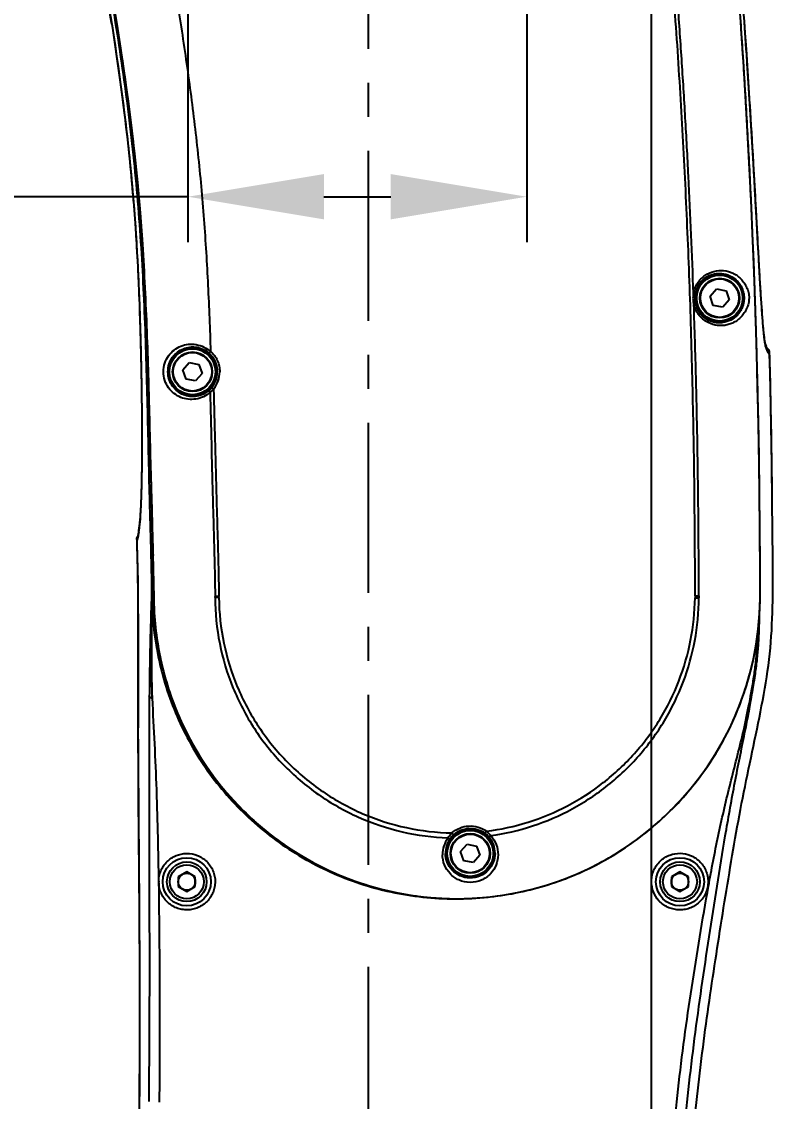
# Model space of a CAD drawing. Header units: millimetres. Extents: x 4086 to 8300, y 123 to 1549.
# Drawn here: x 6964.98 to 6998.53, y 764.3 to 811.94 of the extents above; entities that cross this region are included whole.
import ezdxf

# ---------------------------------------------------------------- set-up
doc = ezdxf.new("R2010")
doc.units = ezdxf.units.MM
doc.linetypes.add('CENTER', pattern=[0.6, 0.375, -0.075, 0.075, -0.075])
for name, color, linetype in [('中心线', 7, 'Continuous'), ('外形图', 7, 'Continuous'), ('尺寸标注', 7, 'Continuous')]:
    doc.layers.add(name, color=color, linetype=linetype)
doc.styles.add('思源黑', font='SourceHanSansCN-Normal.ttf')
doc.dimstyles.new('尺寸标注_1_4比例', dxfattribs={"dimtxt": 7, "dimasz": 6, "dimexe": 2, "dimexo": 1.5, "dimgap": 1, "dimtad": 1, "dimdec": 1, "dimlfac": 4, "dimdsep": 46, "dimtxsty": '思源黑', "dimcen": 0.09, "dimadec": 0, "dimazin": 0, "dimtp": 0.01, "dimtm": 0.01, "dimtfac": 1, "dimtdec": 1, "dimtofl": 0, "dimtmove": 0, "dimatfit": 3, "dimfxl": 1, "dimtolj": 1, "dimarcsym": 0})

# ---------------------------------------------------------------- blocks, each defined once
blk = doc.blocks.new('*D962')
at = {"layer": 'Defpoints', "color": 0}
for p in [(6980.264, 879.243), (6980.264, 858.753), (6992.764, 689.237)]:
    blk.add_point(p, dxfattribs=at)
at = {"layer": '尺寸标注', "color": 0, "lineweight": -2}
for p, q in [((6980.264, 860.253), (6980.264, 881.243)), ((6992.764, 690.737), (6992.764, 881.243)), ((6974.264, 879.243), (6968.264, 879.243)), ((6998.764, 879.243), (7004.764, 879.243))]:
    blk.add_line(p, q, dxfattribs=at)
at = {"layer": '尺寸标注', "color": 0}
for points in [[(6974.264, 878.243), (6974.264, 880.243), (6980.264, 879.243)], [(6998.764, 880.243), (6998.764, 878.243), (6992.764, 879.243)]]:
    blk.add_solid(points, dxfattribs=at)
at = {"layer": '尺寸标注', "color": 0, "insert": (6986.59, 883.867), "char_height": 7, "attachment_point": 5, "style": '思源黑'}
blk.add_mtext('\\A1;50', dxfattribs=at)
blk = doc.blocks.new('*D968')
at = {"layer": 'Defpoints', "color": 0}
for p in [(6987.256, 836.37), (6972.313, 835.062), (6987.256, 804.21)]:
    blk.add_point(p, dxfattribs=at)
at = {"layer": '尺寸标注', "color": 0, "lineweight": -2}
for p, q in [((6987.256, 834.87), (6987.256, 802.21)), ((6972.313, 833.562), (6972.313, 802.21)), ((6972.313, 804.21), (6944.529, 804.21)), ((6978.313, 804.21), (6981.256, 804.21))]:
    blk.add_line(p, q, dxfattribs=at)
at = {"layer": '尺寸标注', "color": 0}
for points in [[(6978.313, 805.21), (6978.313, 803.21), (6972.313, 804.21)], [(6981.256, 803.21), (6981.256, 805.21), (6987.256, 804.21)]]:
    blk.add_solid(points, dxfattribs=at)
at = {"layer": '尺寸标注', "color": 0, "insert": (6954.341, 808.834), "char_height": 7, "attachment_point": 5, "style": '思源黑'}
blk.add_mtext('\\A1;59.8', dxfattribs=at)
blk = doc.blocks.new('*D970')
at = {"layer": 'Defpoints', "color": 0}
for p in [(6987.256, 836.37), (7030.851, 836.37), (6980.264, 830.237)]:
    blk.add_point(p, dxfattribs=at)
at = {"layer": '尺寸标注', "color": 0, "lineweight": -2}
for p, q in [((7030.851, 842.37), (7030.851, 848.37)), ((6988.756, 836.37), (7032.851, 836.37)), ((6981.764, 830.237), (7032.851, 830.237)), ((7030.851, 824.237), (7030.851, 797.274))]:
    blk.add_line(p, q, dxfattribs=at)
at = {"layer": '尺寸标注', "color": 0}
for points in [[(7029.851, 842.37), (7031.851, 842.37), (7030.851, 836.37)], [(7031.851, 824.237), (7029.851, 824.237), (7030.851, 830.237)]]:
    blk.add_solid(points, dxfattribs=at)
at = {"layer": '尺寸标注', "color": 0, "insert": (7026.227, 806.991), "char_height": 7, "attachment_point": 5, "rotation": 90, "style": '思源黑'}
blk.add_mtext('\\A1;24.5', dxfattribs=at)
blk = doc.blocks.new('*D971')
at = {"layer": 'Defpoints', "color": 0}
for p in [(6855.764, 831.362), (6992.764, 628.928), (6855.764, 589.936)]:
    blk.add_point(p, dxfattribs=at)
at = {"layer": '尺寸标注', "color": 0, "lineweight": -2}
for p, q in [((6855.764, 829.862), (6855.764, 587.936)), ((6992.764, 627.428), (6992.764, 587.936)), ((6986.764, 589.936), (6861.764, 589.936))]:
    blk.add_line(p, q, dxfattribs=at)
at = {"layer": '尺寸标注', "color": 0}
for points in [[(6861.764, 590.936), (6861.764, 588.936), (6855.764, 589.936)], [(6986.764, 588.936), (6986.764, 590.936), (6992.764, 589.936)]]:
    blk.add_solid(points, dxfattribs=at)
at = {"layer": '尺寸标注', "color": 0, "insert": (6924.264, 594.551), "char_height": 7, "attachment_point": 5, "style": '思源黑'}
blk.add_mtext('\\A1;548', dxfattribs=at)
blk = doc.blocks.new('*D973')
at = {"layer": 'Defpoints', "color": 0}
for p in [(6978.764, 855.112), (7014.387, 632.737), (7073.522, 632.737)]:
    blk.add_point(p, dxfattribs=at)
at = {"layer": '尺寸标注', "color": 0, "lineweight": -2}
for p, q in [((6980.264, 855.112), (7075.522, 855.112)), ((7073.522, 849.112), (7073.522, 638.737)), ((7015.887, 632.737), (7075.522, 632.737))]:
    blk.add_line(p, q, dxfattribs=at)
at = {"layer": '尺寸标注', "color": 0}
for points in [[(7074.522, 849.112), (7072.522, 849.112), (7073.522, 855.112)], [(7072.522, 638.737), (7074.522, 638.737), (7073.522, 632.737)]]:
    blk.add_solid(points, dxfattribs=at)
at = {"layer": '尺寸标注', "color": 0, "insert": (7068.898, 743.924), "char_height": 7, "attachment_point": 5, "rotation": 90, "style": '思源黑'}
blk.add_mtext('\\A1;889.5', dxfattribs=at)
blk = doc.blocks.new('*D991')
at = {"layer": 'Defpoints', "color": 0}
for p in [(6972.313, 835.062), (6980.264, 830.237), (7012.906, 830.237)]:
    blk.add_point(p, dxfattribs=at)
at = {"layer": '尺寸标注', "color": 0, "lineweight": -2}
for p, q in [((7012.906, 841.062), (7012.906, 847.062)), ((6973.813, 835.062), (7014.906, 835.062)), ((6981.764, 830.237), (7014.906, 830.237)), ((7012.906, 824.237), (7012.906, 799.301))]:
    blk.add_line(p, q, dxfattribs=at)
at = {"layer": '尺寸标注', "color": 0}
for points in [[(7011.906, 841.062), (7013.906, 841.062), (7012.906, 835.062)], [(7013.906, 824.237), (7011.906, 824.237), (7012.906, 830.237)]]:
    blk.add_solid(points, dxfattribs=at)
at = {"layer": '尺寸标注', "color": 0, "insert": (7008.277, 808.769), "char_height": 7, "attachment_point": 5, "rotation": 90, "style": '思源黑'}
blk.add_mtext('\\A1;19.3', dxfattribs=at)

msp = doc.modelspace()

# ---------------------------------------------------------------- linework, layer by layer
at = {"layer": '中心线', "linetype": 'CENTER', "ltscale": 20}
msp.add_line((6980.264, 830.2368), (6980.264, 706.292), dxfattribs=at)
at = {"layer": '外形图'}
for p, q in [((6968.9543, 811.8224), (6968.9538, 811.8233)), ((6968.9542, 811.8234), (6968.9543, 811.8224)), ((6968.9543, 811.8224), (6968.966, 811.7478)), ((6996.8546, 811.9348), (6996.8545, 811.9359)), ((6996.8546, 811.9348), (6996.855, 811.9359)), ((6996.8777, 811.6132), (6996.855, 811.9359)), ((6996.9021, 811.2619), (6996.8777, 811.6132)), ((6996.9278, 810.8899), (6996.9021, 811.2619)), ((6996.9543, 810.4991), (6996.9278, 810.8899)), ((6996.9817, 810.0916), (6996.9543, 810.4991)), ((6997.0099, 809.6676), (6996.9817, 810.0916)), ((6997.4531, 802.1238), (6997.3697, 803.6485)), ((6995.3417, 799.8175), (6995.6227, 800.143)), ((6995.6227, 800.143), (6996.0451, 800.0623)), ((6996.0451, 800.0623), (6996.1864, 799.6562)), ((6995.483, 799.4114), (6995.3417, 799.8175)), ((6995.9054, 799.3307), (6995.483, 799.4114)), ((6996.1864, 799.6562), (6995.9054, 799.3307)), ((6997.8261, 797.6103), (6997.7981, 797.6631)), ((6997.8796, 797.498), (6997.8668, 797.5199)), ((6997.9685, 797.2214), (6997.9683, 797.2218)), ((6972.0917, 796.5675), (6972.3727, 796.893)), ((6972.233, 796.1614), (6972.0917, 796.5675)), ((6972.3727, 796.893), (6972.7951, 796.8123)), ((6972.7951, 796.8123), (6972.9364, 796.4062)), ((6972.6554, 796.0807), (6972.233, 796.1614)), ((6972.9364, 796.4062), (6972.6554, 796.0807)), ((6970.2777, 792.3169), (6970.2759, 792.1548)), ((6970.2794, 792.4933), (6970.2777, 792.3169)), ((6970.2808, 792.6891), (6970.2794, 792.4933)), ((6970.2718, 791.8615), (6970.2694, 791.7293)), ((6970.2739, 792.0032), (6970.2718, 791.8615)), ((6970.2759, 792.1548), (6970.2739, 792.0032)), ((6970.2619, 791.3836), (6970.2593, 791.2829)), ((6970.2645, 791.4911), (6970.2619, 791.3836)), ((6970.267, 791.606), (6970.2645, 791.4911)), ((6970.2694, 791.7293), (6970.267, 791.606)), ((6970.2455, 790.8602), (6970.2427, 790.7893)), ((6970.2483, 790.9352), (6970.2455, 790.8602)), ((6970.2511, 791.0146), (6970.2483, 790.9352)), ((6970.2538, 791.0988), (6970.2511, 791.0146)), ((6970.2566, 791.1881), (6970.2538, 791.0988)), ((6970.2593, 791.2829), (6970.2566, 791.1881)), ((6970.222, 790.3576), (6970.2178, 790.2869)), ((6970.2261, 790.4329), (6970.222, 790.3576)), ((6970.2303, 790.5129), (6970.2261, 790.4329)), ((6970.2344, 790.5984), (6970.2303, 790.5129)), ((6970.2385, 790.6901), (6970.2344, 790.5984)), ((6970.2427, 790.7893), (6970.2385, 790.6901)), ((6970.1897, 789.8942), (6970.1859, 789.8502)), ((6970.1936, 789.941), (6970.1897, 789.8942)), ((6970.1976, 789.9905), (6970.1936, 789.941)), ((6970.2016, 790.0431), (6970.1976, 789.9905)), ((6970.2056, 790.0987), (6970.2016, 790.0431)), ((6970.2096, 790.1577), (6970.2056, 790.0987)), ((6970.2137, 790.2204), (6970.2096, 790.1577)), ((6970.2178, 790.2869), (6970.2137, 790.2204)), ((6970.1317, 789.3937), (6970.1292, 789.3788)), ((6970.1343, 789.4095), (6970.1317, 789.3937)), ((6970.1369, 789.4265), (6970.1343, 789.4095)), ((6970.1388, 789.4384), (6970.1369, 789.4265)), ((6970.1416, 789.4573), (6970.1388, 789.4384)), ((6970.1445, 789.4774), (6970.1416, 789.4573)), ((6970.1474, 789.4987), (6970.1445, 789.4774)), ((6970.1505, 789.5213), (6970.1474, 789.4987)), ((6970.1536, 789.5452), (6970.1505, 789.5213)), ((6970.1578, 789.5793), (6970.1536, 789.5452)), ((6970.1622, 789.6159), (6970.1578, 789.5793)), ((6970.1666, 789.6556), (6970.1622, 789.6159)), ((6970.1712, 789.6984), (6970.1666, 789.6556)), ((6970.176, 789.7449), (6970.1712, 789.6984)), ((6970.1809, 789.7954), (6970.176, 789.7449)), ((6970.1859, 789.8502), (6970.1809, 789.7954)), ((6970.0561, 789.0149), (6970.059, 788.908)), ((6970.0575, 789.0797), (6970.0594, 789.0149)), ((6970.0594, 789.0149), (6970.0625, 788.9081)), ((6970.0912, 789.2144), (6970.0893, 789.2086)), ((6970.0908, 789.2139), (6970.0903, 789.2127)), ((6970.0912, 789.2144), (6970.0905, 789.2126)), ((6970.0928, 789.2186), (6970.0912, 789.2144)), ((6970.092, 789.2166), (6970.0912, 789.2144)), ((6970.0964, 789.2292), (6970.092, 789.2166)), ((6970.0939, 789.2212), (6970.0928, 789.2186)), ((6970.0986, 789.2352), (6970.0964, 789.2292)), ((6970.0986, 789.2352), (6970.0978, 789.2324)), ((6970.0993, 789.2375), (6970.0986, 789.2352)), ((6970.1007, 789.2426), (6970.0993, 789.2375)), ((6970.1017, 789.2464), (6970.1007, 789.2426)), ((6970.1027, 789.2501), (6970.1017, 789.2464)), ((6970.1038, 789.254), (6970.1027, 789.2501)), ((6970.1045, 789.2567), (6970.1038, 789.254)), ((6970.1052, 789.2597), (6970.1045, 789.2567)), ((6970.106, 789.2629), (6970.1052, 789.2597)), ((6970.1068, 789.2663), (6970.106, 789.2629)), ((6970.1082, 789.272), (6970.1068, 789.2663)), ((6970.1097, 789.2784), (6970.1082, 789.272)), ((6970.1112, 789.2853), (6970.1097, 789.2784)), ((6970.1129, 789.2929), (6970.1112, 789.2853)), ((6970.1146, 789.301), (6970.1129, 789.2929)), ((6970.1164, 789.3097), (6970.1146, 789.301)), ((6970.1183, 789.3192), (6970.1164, 789.3097)), ((6970.1203, 789.3293), (6970.1183, 789.3192)), ((6970.1223, 789.3403), (6970.1203, 789.3293)), ((6970.1245, 789.3522), (6970.1223, 789.3403)), ((6970.1268, 789.365), (6970.1245, 789.3522)), ((6970.1292, 789.3788), (6970.1268, 789.365)), ((6973.6779, 786.5688), (6973.5121, 786.5674)), ((6973.6786, 786.5233), (6973.5123, 786.5228)), ((6994.6764, 786.5117), (6994.8433, 786.5114)), ((6984.3417, 775.3175), (6984.6227, 775.643)), ((6984.6227, 775.643), (6985.0451, 775.5623)), ((6984.483, 774.9114), (6984.3417, 775.3175)), ((6985.1864, 775.1562), (6984.9054, 774.8307)), ((6985.0451, 775.5623), (6985.1864, 775.1562)), ((6984.9054, 774.8307), (6984.483, 774.9114)), ((6972.264, 774.4199), (6971.889, 774.2034)), ((6971.889, 774.2034), (6971.889, 773.7703)), ((6972.639, 774.2034), (6972.264, 774.4199)), ((6972.639, 773.7703), (6972.639, 774.2034)), ((6994.014, 774.4199), (6993.639, 774.2034)), ((6993.639, 774.2034), (6993.639, 773.7703)), ((6994.389, 774.2034), (6994.014, 774.4199)), ((6994.389, 773.7703), (6994.389, 774.2034)), ((6971.889, 773.7703), (6972.264, 773.5538)), ((6972.264, 773.5538), (6972.639, 773.7703)), ((6993.639, 773.7703), (6994.014, 773.5538)), ((6994.014, 773.5538), (6994.389, 773.7703))]:
    msp.add_line(p, q, dxfattribs=at)
for points in [[(6968.0949, 816.8504), (6968.344, 815.4661), (6968.5704, 814.1626), (6968.7738, 812.9463), (6968.9538, 811.8233)], [(6969.006, 812.8577), (6969.1742, 811.8262), (6969.3405, 810.7592), (6969.5034, 809.6563), (6969.6611, 808.5161), (6969.8121, 807.3345), (6969.9544, 806.1075), (6970.0856, 804.831), (6970.2028, 803.5014), (6970.3043, 802.1159), (6970.3907, 800.6717), (6970.4631, 799.1648), (6970.5235, 797.5833), (6970.5746, 795.9131), (6970.6205, 794.146), (6970.6661, 792.2981), (6970.7168, 790.3921), (6970.7725, 788.4504), (6970.8094, 786.5014)], [(6968.9538, 811.8233), (6969.0267, 811.3526), (6969.0983, 810.8807), (6969.1675, 810.4136), (6969.2344, 809.9515), (6969.2987, 809.4943), (6969.3606, 809.0421), (6969.42, 808.5948), (6969.4768, 808.1525), (6969.5311, 807.7151), (6969.5829, 807.2828), (6969.6321, 806.8554), (6969.6789, 806.4331), (6969.7232, 806.0158), (6969.7651, 805.6036), (6969.8046, 805.1965), (6969.8418, 804.7945), (6969.8767, 804.3977), (6969.9095, 804.006), (6969.9401, 803.6195), (6969.9687, 803.2382), (6969.9953, 802.8622), (6970.0201, 802.4916), (6970.0431, 802.1263), (6970.0644, 801.7666), (6970.0841, 801.4124), (6970.1023, 801.0639), (6970.1191, 800.7213), (6970.1346, 800.3848), (6970.1488, 800.0544), (6970.1619, 799.7303), (6970.174, 799.4125), (6970.1851, 799.1011), (6970.1952, 798.796), (6970.2046, 798.4972), (6970.2132, 798.2046), (6970.2211, 797.9182), (6970.2283, 797.638), (6970.2349, 797.3639), (6970.241, 797.0961), (6970.2466, 796.8349), (6970.2516, 796.5807), (6970.2561, 796.3341), (6970.2601, 796.0953), (6970.2637, 795.8645), (6970.2669, 795.6412), (6970.2698, 795.4247), (6970.2723, 795.2147), (6970.2745, 795.0105), (6970.2764, 794.812), (6970.278, 794.619), (6970.2794, 794.4319), (6970.2805, 794.2509), (6970.2814, 794.0761), (6970.2821, 793.9077), (6970.2826, 793.7459), (6970.2828, 793.5905), (6970.283, 793.4415), (6970.2829, 793.2987), (6970.2827, 793.1624), (6970.2824, 793.0329), (6970.2819, 792.9106), (6970.2814, 792.7961), (6970.2808, 792.6891)], [(6997.5459, 786.4871), (6997.5458, 788.0144), (6997.5344, 789.5802), (6997.5199, 791.1617), (6997.4994, 792.7413), (6997.4718, 794.3024), (6997.4385, 795.8283), (6997.4006, 797.3023), (6997.359, 798.7133), (6997.3141, 800.0613), (6997.2665, 801.348), (6997.2168, 802.5747), (6997.1652, 803.7477), (6997.1117, 804.8808), (6997.056, 805.9861), (6996.9981, 807.0669), (6996.9381, 808.1246), (6996.876, 809.1602), (6996.8119, 810.1752), (6996.7458, 811.1705), (6996.6778, 812.1476)], [(6997.3697, 803.6485), (6997.3453, 804.0905), (6997.3211, 804.5282), (6997.2979, 804.9409), (6997.276, 805.3281), (6997.2549, 805.6961), (6997.2343, 806.0506), (6997.2142, 806.394), (6997.1944, 806.7264), (6997.1752, 807.048), (6997.1563, 807.359), (6997.1379, 807.6589), (6997.1201, 807.9473), (6997.1028, 808.224), (6997.0861, 808.4887), (6997.07, 808.7423), (6997.0543, 808.9859), (6997.0391, 809.2206), (6997.0099, 809.6676)], [(6997.7477, 797.9021), (6997.7407, 797.9522), (6997.7335, 798.0077), (6997.7259, 798.0707), (6997.7179, 798.1417), (6997.7096, 798.2207), (6997.7009, 798.3075), (6997.6919, 798.4025), (6997.6826, 798.5061), (6997.673, 798.6188), (6997.663, 798.7411), (6997.6526, 798.8736), (6997.6418, 799.0172), (6997.6305, 799.1723), (6997.6188, 799.3393), (6997.6066, 799.5186), (6997.594, 799.7102), (6997.581, 799.9151), (6997.5673, 800.1342), (6997.5531, 800.3688), (6997.5381, 800.6197), (6997.5225, 800.8874), (6997.5062, 801.1724), (6997.4891, 801.4742), (6997.4714, 801.7918), (6997.4531, 802.1238)], [(6997.8668, 797.5199), (6997.8496, 797.5486), (6997.8438, 797.5585), (6997.8385, 797.5679), (6997.8336, 797.5772), (6997.8287, 797.5868), (6997.8237, 797.5973), (6997.8187, 797.6084), (6997.8137, 797.6204), (6997.8085, 797.6336), (6997.8031, 797.6483), (6997.7976, 797.6644), (6997.7921, 797.6821), (6997.7865, 797.7015), (6997.7808, 797.7236), (6997.7747, 797.7494), (6997.7683, 797.7799), (6997.7616, 797.8155), (6997.7547, 797.8564), (6997.7477, 797.9021)], [(6997.9019, 797.4584), (6997.8971, 797.4669), (6997.8796, 797.498)], [(6970.1173, 789.2747), (6970.1017, 789.2488), (6970.0982, 789.2423)]]:
    msp.add_lwpolyline(points, dxfattribs=at)
for centre, radius in [((6995.764, 799.7368), 1.0634), ((6995.764, 799.7368), 1.0134), ((6995.764, 799.7368), 0.875), ((6995.764, 799.7368), 0.85), ((6972.514, 796.4868), 1.0634), ((6972.514, 796.4868), 1.0134), ((6972.514, 796.4868), 0.875), ((6972.514, 796.4868), 0.85), ((6984.764, 775.2368), 1.0634), ((6984.764, 775.2368), 1.0134), ((6984.764, 775.2368), 0.875), ((6984.764, 775.2368), 0.85), ((6972.264, 773.9868), 1.0625), ((6972.264, 773.9868), 0.875), ((6972.264, 773.9868), 0.75), ((6994.014, 773.9868), 1.0625), ((6994.014, 773.9868), 0.875), ((6994.014, 773.9868), 0.75), ((6972.264, 773.9868), 0.375), ((6994.014, 773.9868), 0.375)]:
    msp.add_circle(centre, radius, dxfattribs=at)
for centre, radius, start, end in [((6768.5333, 780.1679), 202.9054, 8.975425, 10.415578), ((6640.6554, 786.8277), 357.083, 4.032065, 4.844374), ((6995.6134, 799.7304), 1.0271, 167.94783, 179.54509), ((6995.7555, 799.7364), 1.0931, 170.22808, 179.9772), ((6995.6047, 799.7313), 1.0184, 179.59164, 196.08421), ((6995.7579, 799.7369), 1.0955, 180.00486, 193.737), ((6972.5188, 796.487), 1.0985, 321.31005, 46.84337), ((6997.4681, 797.2087), 0.5006, 27.34287, 29.92864), ((6997.4682, 797.2088), 0.5004, 2.05106, 27.3432), ((6606.875, 787.2041), 391.2225, 0.484042, 1.474715), ((6997.4709, 797.2089), 0.4978, 1.45164, 2.04771), ((6972.4945, 796.4862), 1.2212, 321.23832, 359.9906), ((6972.5379, 796.4716), 1.074, 312.2522, 321.31415), ((6972.4864, 796.646), 1.3329, 307.12298, 316.09419), ((6963.9161, 790.2648), 6.2847, 352.33413, 353.19095), ((6962.2025, 790.4669), 8.0101, 353.20863, 354.01828), ((6970.7889, 789.016), 0.7331, 176.00035, 177.31638), ((6970.5577, 789.0311), 0.5014, 159.24703, 175.879), ((6970.3944, 789.0779), 0.3377, 150.95812, 158.91131), ((6970.563, 789.0289), 0.5071, 158.75714, 159.23305), ((6970.5623, 789.0292), 0.5064, 158.27466, 158.61215), ((6970.5598, 789.0302), 0.5037, 158.02528, 158.27458), ((6970.5507, 789.0339), 0.4939, 156.33303, 157.72336), ((6870.7749, 785.58), 100.0389, 0.527721, 1.604752), ((6884.293, 785.9005), 86.4385, 0.405446, 0.722666), ((6963.5984, 786.4871), 9.914, 0.20617, 0.46407), ((6963.4285, 786.3916), 10.2509, 0.73626, 0.9906), ((7015.5325, 786.2022), 20.8584, 178.90095, 179.15), ((7018.2792, 786.4501), 23.436, 179.63129, 179.85028), ((6984.1778, 786.6073), 13.3685, 180.45362, 359.48485), ((6984.743, 775.2627), 1.0688, 131.60378, 143.29871), ((6984.7798, 775.262), 1.0724, 42.63329, 54.29587), ((6984.7664, 775.1901), 1.2253, 143.26392, 180.57878), ((6984.7628, 775.2481), 1.0934, 143.30411, 180.59028), ((6984.7643, 775.2483), 1.0932, 359.40073, 42.61082)]:
    msp.add_arc(centre, radius, start, end, dxfattribs=at)
for points, knots in [([(6970.7247, 786.9907), (6970.7204, 787.3362), (6970.7078, 788.027), (6970.6804, 789.0628), (6970.6508, 790.0981), (6970.614, 791.4777), (6970.5757, 793.2009), (6970.5299, 795.2672), (6970.474, 797.3308), (6970.3998, 799.3914), (6970.2981, 801.4481), (6970.1589, 803.4997), (6969.9753, 805.5449), (6969.746, 807.5823), (6969.4755, 809.6117), (6969.1713, 811.6331), (6968.8415, 813.6473), (6968.4928, 815.6553), (6968.1284, 817.6575), (6967.8092, 819.3214), (6967.5401, 820.6485), (6967.3302, 821.6412), (6967.1116, 822.6316), (6966.8833, 823.6192), (6966.6416, 824.603), (6966.3866, 825.5829), (6966.1315, 826.5626), (6965.9017, 827.5485), (6965.7301, 828.5461), (6965.6409, 829.5546), (6965.6315, 830.5677), (6965.6913, 831.5806), (6965.8187, 832.5887), (6966.0814, 833.9191), (6966.5847, 835.5433), (6967.4525, 837.3881), (6968.5668, 839.0945), (6969.9077, 840.6293), (6971.4486, 841.9644), (6973.1602, 843.0744), (6975.0109, 843.9358), (6976.9629, 844.5326), (6978.308, 844.7464), (6978.9833, 844.8057)], [0, 0, 0, 0, 0.0158615, 0.0317179, 0.0475682, 0.0634108, 0.0950714, 0.126698, 0.1582894, 0.1898431, 0.2213544, 0.2528194, 0.2842375, 0.3156106, 0.3469383, 0.3782186, 0.4094505, 0.4406351, 0.4717761, 0.5028771, 0.5184124, 0.5339386, 0.5494581, 0.5649709, 0.5804716, 0.5959619, 0.6114553, 0.6269485, 0.64242, 0.6578837, 0.6733732, 0.6888912, 0.7044288, 0.7199836, 0.7511061, 0.7822114, 0.8132816, 0.8443653, 0.875471, 0.9065788, 0.9377154, 0.9688772, 1, 1, 1, 1]), ([(6976.0819, 844.2449), (6975.4752, 844.0638), (6974.2843, 843.6217), (6972.6002, 842.734), (6971.0455, 841.6358), (6969.6469, 840.3461), (6968.427, 838.8873), (6967.4067, 837.2825), (6966.6033, 835.5581), (6966.126, 834.0452), (6965.863, 832.8068), (6965.7263, 831.8679), (6965.6508, 830.9233), (6965.6358, 829.9774), (6965.6769, 829.1907), (6965.7457, 828.5654), (6965.8398, 827.9431), (6965.9972, 827.1714), (6966.223, 826.2537), (6966.4237, 825.4919), (6966.5835, 824.8823), (6966.7398, 824.2714), (6966.9271, 823.5055), (6967.2132, 822.2759), (6967.5485, 820.7327), (6967.9228, 818.8735), (6968.2769, 817.0081), (6968.6159, 815.1374), (6968.9418, 813.2619), (6969.3517, 810.7518), (6969.7125, 808.23), (6970.0053, 805.6962), (6970.1864, 803.7878), (6970.3259, 801.8733), (6970.4673, 799.3127), (6970.5549, 796.7464), (6970.6203, 794.1769), (6970.6669, 792.2466), (6970.7095, 790.637), (6970.747, 789.3485), (6970.7659, 788.7039), (6970.7745, 788.3816)], [0, 0, 0, 0, 0.0311362, 0.0622623, 0.0933758, 0.1244773, 0.1555606, 0.1866365, 0.2177332, 0.2488539, 0.2644143, 0.2799589, 0.2954827, 0.3109821, 0.3264535, 0.3341834, 0.3419144, 0.3573959, 0.3728943, 0.3883888, 0.3961371, 0.4038876, 0.4193961, 0.434913, 0.4659687, 0.4970557, 0.5281793, 0.5593428, 0.5905477, 0.6217943, 0.684421, 0.7158016, 0.7472233, 0.7786887, 0.8101993, 0.8733352, 0.9049548, 0.9366068, 0.9682891, 0.9841413, 1, 1, 1, 1]), ([(6997.5462, 787.9156), (6997.5435, 788.3924), (6997.5362, 789.3457), (6997.5245, 790.7753), (6997.5081, 792.204), (6997.4853, 793.6318), (6997.4567, 795.0586), (6997.4118, 796.9593), (6997.3427, 799.3331), (6997.237, 802.179), (6997.1085, 805.0216), (6996.9572, 807.8615), (6996.7818, 810.699), (6996.58, 813.5345), (6996.3894, 815.8958), (6996.226, 817.7844), (6996.0964, 819.2005), (6995.9577, 820.6162), (6995.8116, 822.0314), (6995.6618, 823.4465), (6995.5112, 824.8618), (6995.36, 826.2771), (6995.2088, 827.6924), (6995.0826, 828.8716), (6994.9801, 829.8148), (6994.9022, 830.5218), (6994.8214, 831.2283), (6994.7344, 831.9339), (6994.6405, 832.6381), (6994.5772, 833.1077), (6994.5365, 833.3409)], [0, 0, 0, 0, 0.031398, 0.0627798, 0.0941436, 0.1254885, 0.156815, 0.1881241, 0.2506926, 0.3132005, 0.375659, 0.4380801, 0.5004784, 0.562871, 0.6252745, 0.6564843, 0.6877004, 0.7189236, 0.7501542, 0.7813916, 0.8126342, 0.8438795, 0.8751247, 0.9063653, 0.9219826, 0.9375973, 0.9532075, 0.9688112, 0.9844108, 1, 1, 1, 1]), ([(6970.4122, 820.4715), (6970.4362, 820.3526), (6970.4899, 820.1159), (6970.5614, 819.8211), (6970.6152, 819.5844), (6970.6647, 819.3469), (6970.7209, 819.0487), (6970.7861, 818.6906), (6970.8541, 818.333), (6970.9225, 817.9755), (6970.9895, 817.6177), (6971.0555, 817.2597), (6971.1433, 816.7824), (6971.252, 816.1855), (6971.3805, 815.469), (6971.5497, 814.5131), (6971.7547, 813.3172), (6971.9877, 811.88), (6972.2055, 810.4403), (6972.4067, 808.9982), (6972.5908, 807.5539), (6972.7561, 806.1072), (6972.9008, 804.6584), (6973.0204, 803.2072), (6973.1181, 801.7544), (6973.2248, 799.816), (6973.2827, 798.361), (6973.3144, 797.3909)], [0, 0, 0, 0, 0.015624, 0.0312507, 0.0390626, 0.0468739, 0.0624994, 0.0781272, 0.0937526, 0.1093769, 0.1250017, 0.1406269, 0.1562521, 0.187502, 0.2187521, 0.2500022, 0.3125022, 0.3750021, 0.4375021, 0.500002, 0.5625018, 0.6250017, 0.6875015, 0.7500012, 0.8125011, 0.875001, 1, 1, 1, 1]), ([(6994.678, 786.6023), (6994.6805, 786.9585), (6994.6799, 787.6709), (6994.6698, 789.0955), (6994.6571, 790.8764), (6994.6302, 793.0133), (6994.5892, 795.15), (6994.5369, 797.2864), (6994.4505, 800.1345), (6994.3108, 803.6936), (6994.1263, 807.2507), (6993.952, 810.0948), (6993.8067, 812.227), (6993.6711, 814.0027), (6993.556, 815.4228), (6993.4377, 816.8426), (6993.2811, 818.6166), (6993.1416, 820.0345), (6993.0687, 820.7431)], [0, 0, 0, 0, 0.0312499, 0.0624999, 0.125, 0.1874999, 0.2499999, 0.3124999, 0.3749999, 0.4999995, 0.624999, 0.6874993, 0.7499994, 0.8124994, 0.8437496, 0.8749999, 0.9374999, 1, 1, 1, 1]), ([(6994.6089, 799.9448), (6994.5478, 801.6684), (6994.4375, 804.253), (6994.2518, 807.6973), (6994.0934, 810.2794), (6993.9134, 812.8601), (6993.7084, 815.4389), (6993.489, 818.0165), (6993.3236, 819.7333), (6993.2358, 820.5911)], [0, 0, 0, 0, 0.2499989, 0.3749991, 0.4999995, 0.6249995, 0.7499998, 0.875, 1, 1, 1, 1]), ([(6997.7444, 797.9001), (6997.7352, 797.9685), (6997.7173, 798.1214), (6997.6817, 798.4841), (6997.6386, 799.0281), (6997.5889, 799.7634), (6997.5392, 800.5815), (6997.4894, 801.4534), (6997.422, 802.6752), (6997.3372, 804.2414), (6997.2294, 806.1458), (6997.1134, 808.0686), (6996.9886, 809.9999), (6996.9002, 811.2894), (6996.8546, 811.9348)], [0, 0, 0, 0, 0.0147171, 0.0328511, 0.077737, 0.1311172, 0.1900553, 0.2525683, 0.3174165, 0.4510642, 0.5871568, 0.7242982, 0.8619731, 1, 1, 1, 1]), ([(6968.966, 811.7478), (6969.1382, 810.6445), (6969.4591, 808.4348), (6969.772, 805.6615), (6969.9594, 803.4389), (6970.1054, 801.2214), (6970.1732, 799.558), (6970.2064, 798.4507)], [0, 0, 0, 0, 0.2506589, 0.5011715, 0.6263455, 0.7513398, 1, 1, 1, 1]), ([(6994.6089, 799.9448), (6994.6229, 800.0256), (6994.667, 800.1834), (6994.778, 800.3997), (6994.9264, 800.586), (6995.1589, 800.7845), (6995.5016, 800.9407), (6995.9394, 800.9729), (6996.2875, 800.8765), (6996.5343, 800.7328), (6996.7018, 800.5891), (6996.8459, 800.4144), (6996.9617, 800.2121), (6997.0404, 799.9849), (6997.059, 799.8224), (6997.0586, 799.7401)], [0, 0, 0, 0, 0.0678625, 0.1346154, 0.199968, 0.2638063, 0.3865117, 0.5043739, 0.6204158, 0.6793956, 0.7398505, 0.8021381, 0.8659802, 0.931865, 1, 1, 1, 1]), ([(6994.6783, 799.9219), (6994.6909, 799.995), (6994.7307, 800.1375), (6994.8308, 800.3321), (6994.9638, 800.4992), (6995.1219, 800.634), (6995.2971, 800.7341), (6995.4824, 800.799), (6995.6717, 800.8294), (6995.9214, 800.826), (6996.2281, 800.7411), (6996.4917, 800.5538), (6996.659, 800.3497), (6996.7592, 800.1659), (6996.8242, 799.9586), (6996.8393, 799.8115), (6996.8394, 799.7368)], [0, 0, 0, 0, 0.0688692, 0.136356, 0.202123, 0.2660564, 0.3281791, 0.3886041, 0.4475499, 0.5053976, 0.619673, 0.7372654, 0.7993951, 0.8637149, 0.9306303, 1, 1, 1, 1]), ([(6994.6089, 799.9448), (6994.6185, 799.9427), (6994.6355, 799.9388), (6994.6569, 799.9327), (6994.6705, 799.9279), (6994.6766, 799.9245), (6994.6783, 799.9227), (6994.6783, 799.9219)], [0, 0, 0, 0, 0.3963889, 0.7078211, 0.9114982, 0.9692129, 1, 1, 1, 1]), ([(6997.0586, 799.7401), (6997.0583, 799.6602), (6997.0394, 799.5029), (6996.9653, 799.2817), (6996.8568, 799.0832), (6996.7214, 798.9097), (6996.5618, 798.766), (6996.3834, 798.6546), (6996.1909, 798.5753), (6995.9194, 798.5136), (6995.5583, 798.5239), (6995.2152, 798.66), (6994.9766, 798.8417), (6994.8207, 799.0154), (6994.6988, 799.2199), (6994.6453, 799.3712), (6994.6262, 799.4491)], [0, 0, 0, 0, 0.0676685, 0.1329534, 0.1964457, 0.2583983, 0.3185202, 0.3773804, 0.4356821, 0.4940098, 0.6123451, 0.7355506, 0.7995967, 0.8651268, 0.9320229, 1, 1, 1, 1]), ([(6994.6262, 799.4491), (6994.6355, 799.4519), (6994.6522, 799.457), (6994.6732, 799.4645), (6994.6864, 799.4703), (6994.6922, 799.4741), (6994.6938, 799.476), (6994.6938, 799.4768)], [0, 0, 0, 0, 0.3963411, 0.7077471, 0.9114272, 0.9691627, 1, 1, 1, 1]), ([(6994.8437, 786.6009), (6994.8455, 786.8686), (6994.8455, 787.4041), (6994.8411, 788.2072), (6994.8346, 789.0104), (6994.8264, 790.0812), (6994.8135, 791.4198), (6994.7906, 793.026), (6994.7598, 794.632), (6994.7101, 796.7732), (6994.6626, 798.3789), (6994.6262, 799.4491)], [0, 0, 0, 0, 0.0625, 0.125, 0.1875001, 0.2500001, 0.3750002, 0.5000002, 0.6250003, 0.7500004, 1, 1, 1, 1]), ([(6996.8394, 799.7368), (6996.8394, 799.6644), (6996.8254, 799.5218), (6996.7644, 799.3203), (6996.6703, 799.1406), (6996.5121, 798.9389), (6996.2608, 798.749), (6995.9646, 798.655), (6995.7202, 798.6411), (6995.5331, 798.6625), (6995.3483, 798.7173), (6995.1714, 798.8064), (6995.0092, 798.9298), (6994.8693, 799.0855), (6994.7594, 799.2697), (6994.711, 799.4063), (6994.6938, 799.4768)], [0, 0, 0, 0, 0.0689469, 0.1351869, 0.1990446, 0.2607384, 0.3779252, 0.4924678, 0.5505887, 0.6098518, 0.6706015, 0.733033, 0.7972475, 0.8632611, 0.9309554, 1, 1, 1, 1]), ([(6970.2064, 798.4507), (6970.2356, 797.4781), (6970.2659, 796.0361), (6970.2834, 794.1558), (6970.2845, 792.8683), (6970.2735, 791.7516), (6970.2496, 790.8517), (6970.216, 790.1723), (6970.1857, 789.7915), (6970.169, 789.6321)], [0, 0, 0, 0, 0.3309042, 0.4904019, 0.6394365, 0.7686946, 0.8701518, 0.9455037, 1, 1, 1, 1]), ([(6971.2344, 796.4847), (6971.2343, 796.6133), (6971.275, 796.8668), (6971.4459, 797.1998), (6971.696, 797.4576), (6971.9993, 797.6304), (6972.3359, 797.7136), (6972.6868, 797.7019), (6973.0282, 797.5897), (6973.2275, 797.4493), (6973.3152, 797.3653)], [0, 0, 0, 0, 0.1352349, 0.2646165, 0.3879183, 0.507733, 0.6270784, 0.748167, 0.8722158, 1, 1, 1, 1]), ([(6971.4331, 796.4868), (6971.433, 796.6027), (6971.4693, 796.8301), (6971.6205, 797.1282), (6971.8403, 797.3581), (6972.106, 797.5128), (6972.4014, 797.5887), (6972.7105, 797.5807), (6973.0132, 797.4841), (6973.1912, 797.3619), (6973.2702, 797.2884)], [0, 0, 0, 0, 0.1374793, 0.2677964, 0.3908437, 0.5097435, 0.6279921, 0.7482098, 0.8718916, 1, 1, 1, 1]), ([(6997.7617, 797.7827), (6997.7603, 797.7916), (6997.7541, 797.8307), (6997.7485, 797.8698), (6997.7444, 797.9001)], [0, 0, 0, 0, 0.2287987, 1, 1, 1, 1]), ([(6997.792, 797.6284), (6997.7895, 797.6391), (6997.7778, 797.6902), (6997.7684, 797.7418), (6997.7617, 797.7827)], [0, 0, 0, 0, 0.2098735, 1, 1, 1, 1]), ([(6997.9683, 797.2218), (6997.9589, 797.2382), (6997.9441, 797.2653), (6997.9208, 797.3035), (6997.8888, 797.3588), (6997.8379, 797.4652), (6997.8073, 797.5648), (6997.792, 797.6284)], [0, 0, 0, 0, 0.1277232, 0.2074447, 0.3015214, 0.5590121, 1, 1, 1, 1]), ([(6997.854, 797.5318), (6997.8644, 797.5217), (6997.885, 797.501), (6997.904, 797.4787), (6997.9128, 797.4668)], [0, 0, 0, 0, 0.4944062, 1, 1, 1, 1]), ([(6973.2702, 797.2884), (6973.2677, 797.2911), (6973.2677, 797.2991), (6973.2703, 797.309), (6973.2759, 797.3245), (6973.2895, 797.3454), (6973.3058, 797.359), (6973.3152, 797.3653)], [0, 0, 0, 0, 0.1200093, 0.2155366, 0.3367209, 0.6380608, 1, 1, 1, 1]), ([(6973.3144, 797.3909), (6973.3768, 797.3343), (6973.4908, 797.2076), (6973.6184, 796.9859), (6973.6978, 796.7419), (6973.7157, 796.5712), (6973.7157, 796.486)], [0, 0, 0, 0, 0.2485179, 0.4982778, 0.7489228, 1, 1, 1, 1]), ([(6997.9128, 797.4668), (6997.9171, 797.4611), (6997.9251, 797.4494), (6997.9322, 797.4371), (6997.9353, 797.4308)], [0, 0, 0, 0, 0.5041392, 1, 1, 1, 1]), ([(6997.9523, 797.3682), (6997.9526, 797.3561), (6997.9493, 797.3301), (6997.9383, 797.3064), (6997.9312, 797.2947)], [0, 0, 0, 0, 0.4691827, 1, 1, 1, 1]), ([(6997.9353, 797.4308), (6997.9403, 797.4211), (6997.9485, 797.4008), (6997.9521, 797.379), (6997.9523, 797.3682)], [0, 0, 0, 0, 0.5030143, 1, 1, 1, 1]), ([(6998.0821, 790.5091), (6998.0779, 791.0679), (6998.0691, 792.186), (6998.0443, 793.8636), (6998.0094, 795.5422), (6997.9827, 796.6616), (6997.9685, 797.2215)], [0, 0, 0, 0, 0.2497284, 0.4996373, 0.7497226, 1, 1, 1, 1]), ([(6973.2908, 795.5832), (6973.2027, 795.5034), (6973.0045, 795.3707), (6972.6681, 795.2666), (6972.3233, 795.2589), (6971.9917, 795.3432), (6971.6918, 795.5157), (6971.4437, 795.773), (6971.2746, 796.105), (6971.2344, 796.3571), (6971.2344, 796.4847)], [0, 0, 0, 0, 0.1265535, 0.2496048, 0.3699901, 0.4890934, 0.6093215, 0.7336417, 0.864251, 1, 1, 1, 1]), ([(6973.2601, 795.6766), (6973.1814, 795.6052), (6973.0049, 795.4867), (6972.7061, 795.3933), (6972.4006, 795.3861), (6972.1074, 795.4613), (6971.8421, 795.615), (6971.6214, 795.8449), (6971.4696, 796.1435), (6971.4331, 796.3711), (6971.4331, 796.4868)], [0, 0, 0, 0, 0.1268065, 0.2494204, 0.3688706, 0.4868345, 0.6061337, 0.7302508, 0.8619346, 1, 1, 1, 1]), ([(6973.2908, 795.5832), (6973.2837, 795.5929), (6973.2714, 795.6113), (6973.2589, 795.638), (6973.2533, 795.6598), (6973.2566, 795.6731), (6973.2601, 795.6766)], [0, 0, 0, 0, 0.3497949, 0.6409677, 0.8553253, 1, 1, 1, 1]), ([(6973.4467, 795.7217), (6973.4364, 795.7304), (6973.4178, 795.7468), (6973.3949, 795.7695), (6973.3813, 795.7858), (6973.3761, 795.7953), (6973.3756, 795.7992), (6973.3762, 795.8003)], [0, 0, 0, 0, 0.3788832, 0.6913891, 0.9027067, 0.9644735, 1, 1, 1, 1]), ([(6973.4467, 795.7217), (6973.4676, 794.959), (6973.4955, 793.8148), (6973.5339, 792.2893), (6973.5647, 791.1453), (6973.5963, 790.0012), (6973.6312, 788.8573), (6973.6621, 787.7132), (6973.6745, 786.9503), (6973.6779, 786.5688)], [0, 0, 0, 0, 0.25, 0.375, 0.5, 0.6250001, 0.7500001, 0.875, 1, 1, 1, 1]), ([(6973.2908, 795.5832), (6973.3106, 794.8319), (6973.3458, 793.3292), (6973.3932, 791.451), (6973.4344, 789.9484), (6973.4678, 788.8216), (6973.4974, 787.6947), (6973.509, 786.9432), (6973.5121, 786.5674)], [0, 0, 0, 0, 0.2500001, 0.5000001, 0.6250002, 0.7500003, 0.8750003, 1, 1, 1, 1]), ([(6995.5516, 724.6086), (6995.281, 727.3633), (6994.731, 732.8647), (6994.2368, 741.1368), (6993.9817, 749.4088), (6994.1344, 757.6847), (6994.709, 764.5641), (6995.491, 770.0292), (6996.1387, 774.1198), (6996.8421, 778.2034), (6997.6228, 781.5666), (6998.0388, 784.2999), (6998.1411, 787.0609), (6998.095, 789.1295), (6998.0836, 790.5091)], [0, 0, 0, 0, 0.1253441, 0.2503306, 0.3751781, 0.5000283, 0.6249618, 0.6874719, 0.7499945, 0.8125174, 0.8750504, 0.9062977, 0.9375248, 1, 1, 1, 1]), ([(6970.1446, 789.4264), (6970.1382, 789.3791), (6970.1282, 789.3116), (6970.1131, 789.2267), (6970.1023, 789.1733), (6970.0915, 789.1265), (6970.082, 789.0915), (6970.0748, 789.0668), (6970.069, 789.0506), (6970.0634, 789.0358), (6970.0606, 789.0256), (6970.0581, 789.0212)], [0, 0, 0, 0, 0.3452596, 0.4923304, 0.6233249, 0.7389029, 0.8396846, 0.8849606, 0.9247342, 0.9637766, 1, 1, 1, 1]), ([(6970.0581, 789.0212), (6970.0576, 789.0204), (6970.0568, 789.0193), (6970.0562, 789.018), (6970.056, 789.0177)], [0, 0, 0, 0, 0.7029494, 1, 1, 1, 1]), ([(6970.0577, 789.0797), (6970.0572, 789.0999), (6970.0606, 789.1409), (6970.0719, 789.1803), (6970.0793, 789.1994)], [0, 0, 0, 0, 0.4969845, 1, 1, 1, 1]), ([(6970.059, 788.908), (6970.0691, 788.5339), (6970.0882, 787.7859), (6970.1055, 786.6638), (6970.1088, 785.542), (6970.1042, 784.4206), (6970.1005, 783.2996), (6970.1019, 782.1789), (6970.1075, 781.0585), (6970.1174, 779.5651), (6970.1305, 777.6986), (6970.1453, 775.459), (6970.1611, 773.2193), (6970.1749, 770.9791), (6970.1814, 768.7381), (6970.1765, 765.7472), (6970.1527, 762.7539), (6970.1206, 759.7579), (6970.0856, 756.7547), (6970.0555, 754.5008), (6970.0297, 752.9973)], [0, 0, 0, 0, 0.0312628, 0.0625096, 0.0937447, 0.1249708, 0.1561867, 0.1873925, 0.2185899, 0.249781, 0.3121509, 0.3745127, 0.4368765, 0.4992529, 0.5616531, 0.6240884, 0.7491047, 0.8117063, 0.874384, 1, 1, 1, 1]), ([(6970.0625, 788.9081), (6970.1473, 785.916), (6970.0714, 779.9289), (6970.244, 767.9597), (6970.1333, 758.9816), (6970.0298, 752.9973)], [0, 0, 0, 0, 0.2500583, 0.5000126, 1, 1, 1, 1]), ([(6997.5459, 786.4871), (6997.547, 786.6062), (6997.5496, 787.0824), (6997.5482, 787.5585), (6997.5462, 787.9156)], [0, 0, 0, 0, 0.250099, 1, 1, 1, 1]), ([(6970.7248, 786.9865), (6970.7177, 786.8423), (6970.7053, 786.5268), (6970.6824, 785.8165), (6970.654, 784.8135), (6970.6247, 783.5209), (6970.6148, 782.6228), (6970.6113, 782.1619)], [0, 0, 0, 0, 0.0897352, 0.196295, 0.4417151, 0.713516, 1, 1, 1, 1]), ([(6970.7247, 786.9868), (6970.718, 786.8384), (6970.7066, 786.5145), (6970.693, 785.9959), (6970.6817, 785.4176), (6970.6753, 784.9066), (6970.6735, 784.4802), (6970.6739, 784.1496), (6970.6782, 783.8129), (6970.6866, 783.4711), (6970.6967, 783.1259), (6970.7121, 782.662), (6970.7268, 782.3134), (6970.7371, 782.0806)], [0, 0, 0, 0, 0.0907827, 0.198086, 0.3171076, 0.4443937, 0.5104196, 0.5777572, 0.6464465, 0.7162789, 0.7867394, 0.8575631, 1, 1, 1, 1]), ([(6994.678, 786.6029), (6994.6922, 786.6024), (6994.7474, 786.6011), (6994.8027, 786.6013), (6994.8437, 786.6009)], [0, 0, 0, 0, 0.2570625, 1, 1, 1, 1]), ([(6970.7371, 782.0806), (6970.7318, 782.4989), (6970.7235, 783.3158), (6970.7228, 784.4957), (6970.7257, 785.5543), (6970.7271, 786.2143), (6970.7294, 786.5113)], [0, 0, 0, 0, 0.2832413, 0.5531411, 0.7988427, 1, 1, 1, 1]), ([(6970.7294, 786.5122), (6970.7359, 785.5842), (6970.9427, 783.7319), (6971.8155, 781.0893), (6973.2058, 778.69), (6975.059, 776.6243), (6977.3085, 774.9736), (6979.4441, 774.0083), (6981.2584, 773.5119), (6982.6692, 773.2828), (6984.1092, 773.2054), (6985.0742, 773.258), (6985.5557, 773.3105)], [0, 0, 0, 0, 0.1246322, 0.2481833, 0.3712482, 0.4944139, 0.6182619, 0.7433741, 0.8066721, 0.8705077, 0.9349475, 1, 1, 1, 1]), ([(6970.8099, 786.5014), (6970.8133, 786.0665), (6970.8628, 785.1963), (6971.0637, 783.9051), (6971.3897, 782.6394), (6971.9861, 781.0036), (6973.027, 779.0797), (6974.4221, 777.395), (6975.7163, 776.2303), (6976.7683, 775.4547), (6977.8909, 774.7855), (6979.4661, 774.0438), (6981.5602, 773.4107), (6984.1706, 773.1538), (6986.7811, 773.4079), (6988.8759, 774.0388), (6990.4519, 774.7787), (6991.5753, 775.4467), (6992.6281, 776.2212), (6993.9235, 777.3845), (6995.3205, 779.0678), (6996.3635, 780.9905), (6996.9616, 782.6256), (6997.2889, 783.891), (6997.4913, 785.1821), (6997.5416, 786.0521), (6997.5455, 786.4871)], [0, 0, 0, 0, 0.0312686, 0.0625373, 0.0938059, 0.1250745, 0.1875373, 0.25, 0.2812686, 0.3125373, 0.3438059, 0.3750745, 0.4375373, 0.5, 0.5624627, 0.6249255, 0.6561941, 0.6874627, 0.7187314, 0.75, 0.8124627, 0.8749255, 0.9061941, 0.9374627, 0.9687314, 1, 1, 1, 1]), ([(6973.5123, 786.5228), (6973.5148, 785.8445), (6973.6509, 784.4848), (6974.2397, 782.5245), (6975.1911, 780.7114), (6976.4698, 779.1125), (6978.0287, 777.7853), (6979.8114, 776.7782), (6981.7521, 776.128), (6983.1066, 775.948), (6983.7845, 775.923)], [0, 0, 0, 0, 0.1249981, 0.2499972, 0.3749969, 0.4999973, 0.624998, 0.7499988, 0.8749995, 1, 1, 1, 1]), ([(6973.6786, 786.5233), (6973.6871, 785.8514), (6973.833, 784.5058), (6974.4314, 782.5686), (6975.3883, 780.7803), (6976.6689, 779.2076), (6978.2262, 777.9083), (6980.0034, 776.9308), (6981.9341, 776.3114), (6983.2784, 776.1527), (6983.9501, 776.1382)], [0, 0, 0, 0, 0.1250019, 0.2500027, 0.3750029, 0.5000028, 0.6250025, 0.750002, 0.8750012, 1, 1, 1, 1]), ([(6985.4806, 776.2173), (6986.1023, 776.2953), (6987.3346, 776.5637), (6989.0792, 777.289), (6990.667, 778.314), (6992.0466, 779.6056), (6993.174, 781.1223), (6994.0131, 782.8157), (6994.5375, 784.6309), (6994.6671, 785.8851), (6994.6764, 786.5117)], [0, 0, 0, 0, 0.1249986, 0.2499977, 0.3749973, 0.4999969, 0.6249965, 0.7499962, 0.8749968, 1, 1, 1, 1]), ([(6985.6677, 776.0202), (6986.2937, 776.1085), (6987.5329, 776.3971), (6989.2836, 777.1513), (6990.8739, 778.2035), (6992.2527, 779.5205), (6993.3766, 781.0608), (6994.2091, 782.7764), (6994.723, 784.6121), (6994.8415, 785.8791), (6994.8433, 786.5114)], [0, 0, 0, 0, 0.1250009, 0.2500022, 0.3750036, 0.5000048, 0.6250053, 0.7500049, 0.8750034, 1, 1, 1, 1]), ([(6996.7567, 780.3814), (6996.8667, 780.8324), (6997.0752, 781.7324), (6997.2836, 782.8634), (6997.3893, 783.6524), (6997.4361, 784.0947), (6997.4889, 784.7207), (6997.5086, 785.2384), (6997.5117, 785.6475)], [0, 0, 0, 0, 0.2611275, 0.5196231, 0.6466162, 0.7088546, 0.7698036, 1, 1, 1, 1]), ([(6996.8432, 780.4159), (6996.9353, 780.8737), (6997.1175, 781.7859), (6997.3121, 782.9277), (6997.4239, 783.8319), (6997.4975, 784.6868), (6997.5166, 785.3174), (6997.5166, 785.7274)], [0, 0, 0, 0, 0.2612126, 0.520253, 0.6474891, 0.7706818, 1, 1, 1, 1]), ([(6996.7567, 780.3814), (6996.8443, 780.7764), (6997.0185, 781.5733), (6997.2082, 782.5773), (6997.327, 783.3877), (6997.4159, 784.1761), (6997.452, 784.763), (6997.4653, 785.1482)], [0, 0, 0, 0, 0.2514513, 0.50696, 0.6348387, 0.7604403, 1, 1, 1, 1]), ([(6970.6113, 782.1619), (6970.6056, 781.4301), (6970.602, 779.9586), (6970.6023, 777.7434), (6970.6045, 775.5141), (6970.6095, 773.2769), (6970.6142, 771.0351), (6970.613, 768.041), (6970.5982, 765.7943), (6970.5836, 764.296)], [0, 0, 0, 0, 0.1228896, 0.2470844, 0.3719644, 0.4972347, 0.6227393, 0.7483962, 1, 1, 1, 1]), ([(6970.7371, 782.0806), (6970.7198, 782.0857), (6970.6885, 782.0965), (6970.6435, 782.1183), (6970.6141, 782.1434), (6970.6113, 782.1619)], [0, 0, 0, 0, 0.3525396, 0.6353812, 1, 1, 1, 1]), ([(6970.7371, 782.0806), (6970.7682, 781.4101), (6970.8394, 780.0664), (6970.9116, 778.3844), (6970.9493, 777.2035), (6970.9679, 776.5273), (6970.9804, 776.0196), (6970.9897, 775.5963), (6970.9967, 775.2575), (6971.0016, 775.0033), (6971.0056, 774.7914), (6971.0088, 774.6218), (6971.0104, 774.4947), (6971.0121, 774.3674), (6971.0168, 774.1978), (6971.0227, 774.0706), (6971.024, 773.9858)], [0, 0, 0, 0, 0.2485977, 0.498324, 0.6234994, 0.6861545, 0.7488508, 0.8115852, 0.8429658, 0.8743548, 0.9057521, 0.9214536, 0.9371563, 0.9528612, 0.9685713, 1, 1, 1, 1]), ([(6993.7057, 762.579), (6993.7733, 763.332), (6993.9228, 764.8362), (6994.201, 767.0859), (6994.5256, 769.3276), (6994.8823, 771.5622), (6995.2006, 773.4191), (6995.4756, 774.8993), (6995.6968, 776.005), (6995.9383, 777.1056), (6996.2022, 778.2004), (6996.4814, 779.2906), (6996.6672, 780.0173), (6996.7567, 780.3814)], [0, 0, 0, 0, 0.1254193, 0.2507756, 0.3760489, 0.5012062, 0.6261994, 0.6886174, 0.7509766, 0.813282, 0.8755501, 0.937796, 1, 1, 1, 1]), ([(6994.1707, 762.5611), (6994.2364, 763.3148), (6994.3819, 764.8205), (6994.6518, 767.0728), (6994.964, 769.3179), (6995.3003, 771.5569), (6995.6469, 773.7904), (6995.946, 775.6466), (6996.203, 777.1245), (6996.4071, 778.2266), (6996.6222, 779.323), (6996.7699, 780.0519), (6996.8432, 780.4159)], [0, 0, 0, 0, 0.1256558, 0.2512462, 0.3767501, 0.5021286, 0.6273127, 0.7521714, 0.8144097, 0.8764735, 0.9383385, 1, 1, 1, 1]), ([(6996.7567, 780.3814), (6996.7678, 780.3827), (6996.7879, 780.3858), (6996.8179, 780.394), (6996.8384, 780.4052), (6996.8432, 780.4159)], [0, 0, 0, 0, 0.3518867, 0.6332422, 1, 1, 1, 1]), ([(6983.7845, 775.923), (6983.7962, 775.9416), (6983.8461, 776.0172), (6983.9031, 776.0882), (6983.9501, 776.1382)], [0, 0, 0, 0, 0.242541, 1, 1, 1, 1]), ([(6983.9501, 776.1382), (6984.0527, 776.2291), (6984.2909, 776.3776), (6984.7003, 776.4689), (6985.117, 776.4203), (6985.3692, 776.2972), (6985.4806, 776.2173)], [0, 0, 0, 0, 0.2497001, 0.4999942, 0.7502915, 1, 1, 1, 1]), ([(6983.9501, 776.1382), (6983.9598, 776.1275), (6983.9779, 776.1082), (6984.0001, 776.0862), (6984.0151, 776.0729), (6984.0234, 776.0663), (6984.0287, 776.0628), (6984.0324, 776.0614), (6984.0334, 776.0619)], [0, 0, 0, 0, 0.3807895, 0.6981357, 0.8199231, 0.9118147, 0.9714736, 1, 1, 1, 1]), ([(6984.0334, 776.0619), (6984.1253, 776.1436), (6984.3387, 776.2771), (6984.706, 776.3592), (6985.0798, 776.3154), (6985.3059, 776.2047), (6985.4057, 776.1329)], [0, 0, 0, 0, 0.2496329, 0.4999984, 0.7503644, 1, 1, 1, 1]), ([(6985.4806, 776.2173), (6985.4721, 776.2057), (6985.4561, 776.1846), (6985.4363, 776.1605), (6985.4228, 776.1457), (6985.4152, 776.1383), (6985.4102, 776.1343), (6985.4067, 776.1324), (6985.4057, 776.1329)], [0, 0, 0, 0, 0.3808039, 0.698162, 0.8199521, 0.9118429, 0.9714948, 1, 1, 1, 1]), ([(6985.4806, 776.2173), (6985.4982, 776.2022), (6985.5652, 776.1411), (6985.6261, 776.0734), (6985.6677, 776.0203)], [0, 0, 0, 0, 0.2560131, 1, 1, 1, 1]), ([(6983.7845, 775.923), (6983.7952, 775.9165), (6983.8161, 775.9055), (6983.8482, 775.8936), (6983.8779, 775.8916), (6983.8861, 775.9015)], [0, 0, 0, 0, 0.3487623, 0.6419418, 1, 1, 1, 1]), ([(6985.6677, 776.0203), (6985.6577, 776.0126), (6985.638, 775.9995), (6985.6073, 775.9845), (6985.578, 775.9794), (6985.5688, 775.9884)], [0, 0, 0, 0, 0.348773, 0.6419557, 1, 1, 1, 1]), ([(6985.6677, 776.0202), (6985.7731, 775.9059), (6985.9389, 775.6377), (6985.9932, 775.328), (6985.9919, 775.177)], [0, 0, 0, 0, 0.5073212, 1, 1, 1, 1]), ([(6971.0241, 773.9868), (6971.024, 774.0696), (6971.0402, 774.2351), (6971.113, 774.4725), (6971.2302, 774.6896), (6971.3864, 774.8783), (6971.5749, 775.0321), (6971.8578, 775.1835), (6972.2586, 775.2665), (6972.6631, 775.1909), (6972.9533, 775.0408), (6973.1482, 774.8846), (6973.3087, 774.6915), (6973.4271, 774.4707), (6973.4987, 774.2327), (6973.5141, 774.0683), (6973.5138, 773.9868)], [0, 0, 0, 0, 0.0635199, 0.1266966, 0.1894603, 0.2517684, 0.31362, 0.375075, 0.4968877, 0.619836, 0.6827137, 0.7463414, 0.810342, 0.8741783, 0.9374383, 1, 1, 1, 1]), ([(6985.9919, 775.177), (6985.9906, 775.0261), (6985.9312, 774.7185), (6985.6746, 774.3144), (6985.2658, 774.0252), (6984.759, 773.9207), (6984.2567, 774.0313), (6983.8552, 774.3199), (6983.602, 774.7207), (6983.5426, 775.0268), (6983.5412, 775.1777)], [0, 0, 0, 0, 0.118724, 0.2400666, 0.3680478, 0.5022368, 0.6352025, 0.7610875, 0.8812364, 1, 1, 1, 1]), ([(6985.8574, 775.2368), (6985.856, 775.1041), (6985.8029, 774.833), (6985.5756, 774.4754), (6985.2109, 774.2166), (6984.7554, 774.1225), (6984.3046, 774.2226), (6983.9476, 774.4804), (6983.7236, 774.8345), (6983.6709, 775.104), (6983.6695, 775.2368)], [0, 0, 0, 0, 0.1175105, 0.2380786, 0.366552, 0.5027356, 0.6373597, 0.7632818, 0.8824491, 1, 1, 1, 1]), ([(6992.7583, 773.9868), (6992.7577, 774.0668), (6992.7719, 774.2295), (6992.8414, 774.4688), (6992.9613, 774.6963), (6993.1289, 774.8976), (6993.3336, 775.0577), (6993.6272, 775.2026), (6994.0219, 775.2702), (6994.4082, 775.1907), (6994.6845, 775.0476), (6994.8742, 774.8985), (6995.0354, 774.7111), (6995.1591, 774.4908), (6995.2372, 774.2457), (6995.2547, 774.0733), (6995.2544, 773.9868)], [0, 0, 0, 0, 0.0611143, 0.1239981, 0.1892758, 0.2563175, 0.3227767, 0.3864426, 0.5052346, 0.6213169, 0.6809375, 0.7420206, 0.8046382, 0.8686697, 0.9338829, 1, 1, 1, 1]), ([(6971.0237, 773.9898), (6971.0253, 773.8888), (6971.0241, 773.7372), (6971.0249, 773.5351), (6971.0273, 773.3835), (6971.03, 773.2319), (6971.0327, 773.0297), (6971.0355, 772.7769), (6971.0393, 772.4735), (6971.0436, 772.0689), (6971.0486, 771.5629), (6971.0536, 770.9556), (6971.059, 770.1456), (6971.0653, 768.727), (6971.0647, 766.6996), (6971.0555, 765.0773), (6971.0495, 764.2659)], [0, 0, 0, 0, 0.0311669, 0.0467541, 0.0623461, 0.0779409, 0.0935366, 0.124732, 0.1559344, 0.1871427, 0.2495766, 0.3120315, 0.3745056, 0.4995043, 0.7496672, 1, 1, 1, 1]), ([(6973.5138, 773.9868), (6973.5135, 773.9069), (6973.4973, 773.7469), (6973.4278, 773.5168), (6973.316, 773.3044), (6973.1656, 773.1169), (6972.9815, 772.9611), (6972.7699, 772.8429), (6972.5382, 772.7673), (6972.2949, 772.738), (6972.0493, 772.7568), (6971.8111, 772.8237), (6971.5899, 772.9368), (6971.395, 773.0917), (6971.2344, 773.2825), (6971.1148, 773.5014), (6971.0411, 773.7393), (6971.0243, 773.9045), (6971.0241, 773.9868)], [0, 0, 0, 0, 0.0615816, 0.1228303, 0.1839866, 0.2452433, 0.3067319, 0.368529, 0.4306693, 0.4931558, 0.5559685, 0.6190691, 0.682404, 0.7459071, 0.8095031, 0.8731095, 0.9366385, 1, 1, 1, 1]), ([(6995.2544, 773.9868), (6995.2542, 773.9027), (6995.2365, 773.7335), (6995.1592, 773.4902), (6995.0337, 773.267), (6994.8655, 773.0741), (6994.6623, 772.9197), (6994.4331, 772.8102), (6994.1884, 772.7494), (6993.9387, 772.7386), (6993.6944, 772.7769), (6993.4652, 772.8609), (6993.2591, 772.9857), (6993.0265, 773.1957), (6992.8185, 773.5286), (6992.7596, 773.8355), (6992.7583, 773.9868)], [0, 0, 0, 0, 0.0647619, 0.1298833, 0.1951611, 0.260416, 0.3254893, 0.3902392, 0.4545364, 0.5182626, 0.5813097, 0.6435797, 0.7049918, 0.7655026, 0.8835312, 1, 1, 1, 1])]:
    msp.add_open_spline(points, degree=3, knots=knots, dxfattribs=at)
msp.add_open_spline([(6970.0566, 789.0503), (6970.056, 789.0385), (6970.0557, 789.0267), (6970.056, 789.0149)], degree=3, dxfattribs=at)

# ---------------------------------------------------------------- dimensions: what is measured, and where the dimension line sits
at = {"layer": '尺寸标注'}
for base, p1, p2, picture, middle in [((6980.264, 879.2431), (6992.764, 689.2368), (6980.264, 858.7535), '*D962', (6986.5899, 879.2431)), ((6987.2561, 804.2097), (6972.3132, 835.0622), (6987.2561, 836.3696), '*D968', (6954.3408, 804.2097)), ((6855.764, 589.9361), (6992.764, 628.9285), (6855.764, 831.3618), '*D971', (6924.264, 589.9361))]:
    dim = msp.add_linear_dim(base=base, p1=p1, p2=p2, dimstyle='尺寸标注_1_4比例', dxfattribs=at)
    dim.commit()
    dim.dimension.update_dxf_attribs({"geometry": picture, "text_midpoint": middle, "dimtype": 160})
for base, p1, p2, picture, middle in [((7073.5221, 632.7368), (6978.764, 855.1118), (7014.3874, 632.7368), '*D973', (7068.8978, 743.9243)), ((7012.9063, 830.2368), (6972.3132, 835.0622), (6980.264, 830.2368), '*D991', (7008.2772, 808.769))]:
    dim = msp.add_linear_dim(base=base, p1=p1, p2=p2, angle=90, dimstyle='尺寸标注_1_4比例', dxfattribs=at)
    dim.commit()
    dim.dimension.update_dxf_attribs({"geometry": picture, "text_midpoint": middle})
dim = msp.add_linear_dim(base=(7030.8513, 836.3696), p1=(6980.264, 830.2368), p2=(6987.2561, 836.3696), angle=90, dimstyle='尺寸标注_1_4比例', dxfattribs=at)
dim.commit()
dim.dimension.update_dxf_attribs({"geometry": '*D970', "text_midpoint": (7030.8513, 806.991), "dimtype": 160})

doc.saveas('drawing.dxf')
